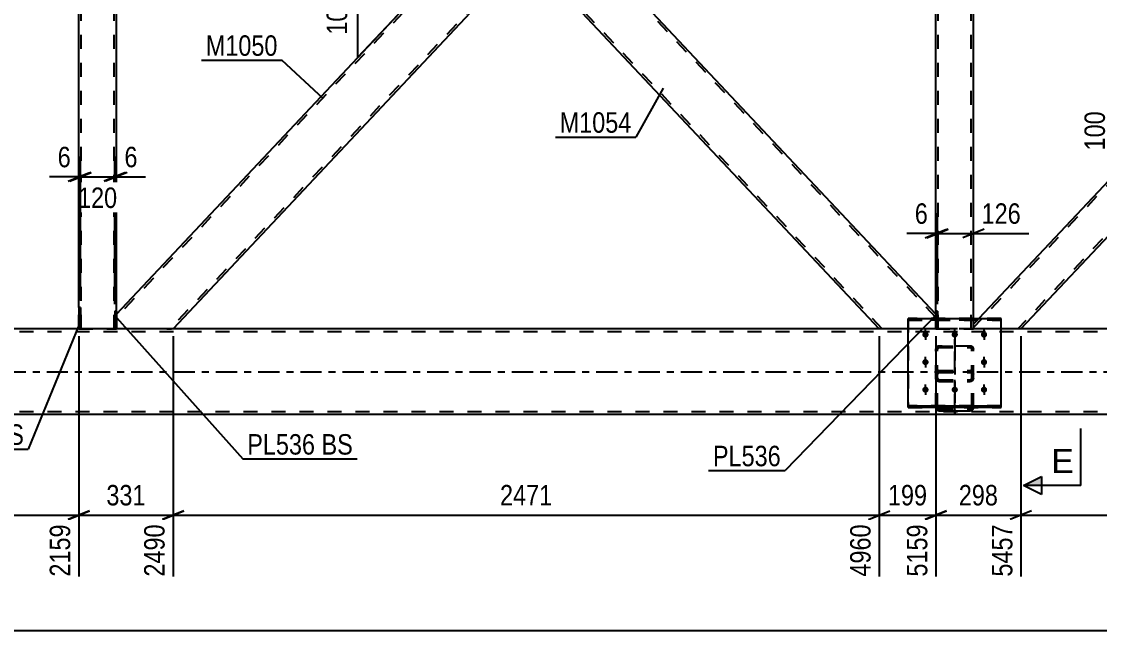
# Model space of a CAD drawing. Header units: millimetres. Extents: x -63 to 778, y -435 to 159.
# Drawn here: x 76.9 to 227.8, y -163.8 to -78.6 of the extents above; entities that cross this region are included whole.
import ezdxf

# ---------------------------------------------------------------- set-up
doc = ezdxf.new("R2010")
doc.units = ezdxf.units.MM
doc.linetypes.add('DXK_LINE_DOT2', pattern=[3.9198, 1.9599, -1.9599])
doc.linetypes.add('DXK_LINE_DOT3', pattern=[5.9187, 2.979, -0.9799, 0.9799, -0.9799])
doc.styles.add('Arial', font='ARIAL.TTF', dxfattribs={"height": 0.2})
doc.styles.add('Arial Narrow', font='ARIALN.TTF', dxfattribs={"height": 0.2})

# ---------------------------------------------------------------- blocks, each defined once
blk = doc.blocks.new('Bolt-570387995-1422 - 1399')
at = {"color": 1, "linetype": 'DXK_LINE_DOT2'}
for p, q in [((203.44, -122.01), (203.44, -123.14)), ((207.54, -122.01), (207.54, -123.14)), ((211.64, -122.01), (211.64, -123.14)), ((203.44, -125.86), (203.44, -127)), ((211.64, -125.86), (211.64, -127)), ((203.44, -129.71), (203.44, -130.85)), ((207.54, -129.71), (207.54, -130.85)), ((211.64, -129.71), (211.64, -130.85))]:
    blk.add_line(p, q, dxfattribs=at)
blk = doc.blocks.new('Part-570387995-1470 - 1399')
at = {"color": 2, "linetype": 'Continuous'}
for p, q in [((204.9, -119.14), (205.14, -119.14)), ((204.9, -120.15), (204.9, -119.14)), ((205.14, -119.14), (205.14, -120.15))]:
    blk.add_line(p, q, dxfattribs=at)
at = {"color": 7, "linetype": 'DXK_LINE_DOT2'}
for p, q in [((204.9, -121.6), (204.9, -120.15)), ((205.14, -121.6), (205.14, -120.15)), ((204.9, -121.6), (205.14, -121.6))]:
    blk.add_line(p, q, dxfattribs=at)
blk = doc.blocks.new('Part-570387995-1491 - 1399')
at = {"color": 7, "linetype": 'DXK_LINE_DOT2'}
for p, q in [((84.9, -121.6), (84.9, -118.62)), ((85.14, -118.62), (84.9, -118.62)), ((85.14, -121.6), (85.14, -118.62)), ((85.14, -121.6), (84.9, -121.6))]:
    blk.add_line(p, q, dxfattribs=at)
blk = doc.blocks.new('Bolt-570387995-1427 - 1399')
at = {"linetype": 'Continuous'}
for points in [[(203.44, -122.82), (203.35, -122.81), (203.26, -122.78), (203.18, -122.74), (203.11, -122.68), (203.06, -122.61), (203.02, -122.53), (203, -122.45), (203, -122.36), (203.02, -122.28), (203.06, -122.2), (203.11, -122.13), (203.18, -122.07), (203.26, -122.03), (203.35, -122), (203.44, -121.99), (203.53, -122), (203.62, -122.03), (203.7, -122.07), (203.77, -122.13), (203.82, -122.2), (203.86, -122.28), (203.88, -122.36), (203.88, -122.45), (203.86, -122.53), (203.82, -122.61), (203.77, -122.68), (203.7, -122.74), (203.62, -122.78), (203.53, -122.81)], [(207.54, -122.82), (207.45, -122.81), (207.36, -122.78), (207.28, -122.74), (207.21, -122.68), (207.16, -122.61), (207.12, -122.53), (207.1, -122.45), (207.1, -122.36), (207.12, -122.28), (207.16, -122.2), (207.21, -122.13), (207.28, -122.07), (207.36, -122.03), (207.45, -122), (207.54, -121.99), (207.63, -122), (207.72, -122.03), (207.8, -122.07), (207.87, -122.13), (207.92, -122.2), (207.96, -122.28), (207.98, -122.36), (207.98, -122.45), (207.96, -122.53), (207.92, -122.61), (207.87, -122.68), (207.8, -122.74), (207.72, -122.78), (207.63, -122.81)], [(211.64, -122.82), (211.55, -122.81), (211.46, -122.78), (211.38, -122.74), (211.31, -122.68), (211.26, -122.61), (211.22, -122.53), (211.2, -122.45), (211.2, -122.36), (211.22, -122.28), (211.26, -122.2), (211.31, -122.13), (211.38, -122.07), (211.46, -122.03), (211.55, -122), (211.64, -121.99), (211.73, -122), (211.82, -122.03), (211.9, -122.07), (211.97, -122.13), (212.02, -122.2), (212.06, -122.28), (212.08, -122.36), (212.08, -122.45), (212.06, -122.53), (212.02, -122.61), (211.97, -122.68), (211.9, -122.74), (211.82, -122.78), (211.73, -122.81)], [(203.44, -126.67), (203.35, -126.66), (203.26, -126.64), (203.18, -126.59), (203.11, -126.53), (203.06, -126.46), (203.02, -126.39), (203, -126.3), (203, -126.21), (203.02, -126.13), (203.06, -126.05), (203.11, -125.98), (203.18, -125.92), (203.26, -125.88), (203.35, -125.85), (203.44, -125.84), (203.53, -125.85), (203.62, -125.88), (203.7, -125.92), (203.77, -125.98), (203.82, -126.05), (203.86, -126.13), (203.88, -126.21), (203.88, -126.3), (203.86, -126.39), (203.82, -126.46), (203.77, -126.53), (203.7, -126.59), (203.62, -126.64), (203.53, -126.66)], [(211.64, -126.67), (211.55, -126.66), (211.46, -126.64), (211.38, -126.59), (211.31, -126.53), (211.26, -126.46), (211.22, -126.39), (211.2, -126.3), (211.2, -126.21), (211.22, -126.13), (211.26, -126.05), (211.31, -125.98), (211.38, -125.92), (211.46, -125.88), (211.55, -125.85), (211.64, -125.84), (211.73, -125.85), (211.82, -125.88), (211.9, -125.92), (211.97, -125.98), (212.02, -126.05), (212.06, -126.13), (212.08, -126.21), (212.08, -126.3), (212.06, -126.39), (212.02, -126.46), (211.97, -126.53), (211.9, -126.59), (211.82, -126.64), (211.73, -126.66)], [(203.44, -130.52), (203.35, -130.52), (203.26, -130.49), (203.18, -130.45), (203.11, -130.39), (203.06, -130.32), (203.02, -130.24), (203, -130.15), (203, -130.07), (203.02, -129.98), (203.06, -129.9), (203.11, -129.83), (203.18, -129.78), (203.26, -129.73), (203.35, -129.71), (203.44, -129.7), (203.53, -129.71), (203.62, -129.73), (203.7, -129.78), (203.77, -129.83), (203.82, -129.9), (203.86, -129.98), (203.88, -130.07), (203.88, -130.15), (203.86, -130.24), (203.82, -130.32), (203.77, -130.39), (203.7, -130.45), (203.62, -130.49), (203.53, -130.52)], [(207.54, -130.52), (207.45, -130.52), (207.36, -130.49), (207.28, -130.45), (207.21, -130.39), (207.16, -130.32), (207.12, -130.24), (207.1, -130.15), (207.1, -130.07), (207.12, -129.98), (207.16, -129.9), (207.21, -129.83), (207.28, -129.78), (207.36, -129.73), (207.45, -129.71), (207.54, -129.7), (207.63, -129.71), (207.72, -129.73), (207.8, -129.78), (207.87, -129.83), (207.92, -129.9), (207.96, -129.98), (207.98, -130.07), (207.98, -130.15), (207.96, -130.24), (207.92, -130.32), (207.87, -130.39), (207.8, -130.45), (207.72, -130.49), (207.63, -130.52)], [(211.64, -130.52), (211.55, -130.52), (211.46, -130.49), (211.38, -130.45), (211.31, -130.39), (211.26, -130.32), (211.22, -130.24), (211.2, -130.15), (211.2, -130.07), (211.22, -129.98), (211.26, -129.9), (211.31, -129.83), (211.38, -129.78), (211.46, -129.73), (211.55, -129.71), (211.64, -129.7), (211.73, -129.71), (211.82, -129.73), (211.9, -129.78), (211.97, -129.83), (212.02, -129.9), (212.06, -129.98), (212.08, -130.07), (212.08, -130.15), (212.06, -130.24), (212.02, -130.32), (211.97, -130.39), (211.9, -130.45), (211.82, -130.49), (211.73, -130.52)]]:
    blk.add_hatch(color=1, dxfattribs=at).paths.add_polyline_path(points)
at = {"color": 1, "linetype": 'Continuous'}
for p, q in [((203.44, -122.8), (203.44, -121.67)), ((207.54, -122.8), (207.54, -121.67)), ((211.64, -122.8), (211.64, -121.67)), ((203.44, -126.65), (203.44, -125.52)), ((211.64, -126.65), (211.64, -125.52)), ((203.44, -130.51), (203.44, -129.37)), ((207.54, -130.51), (207.54, -129.37)), ((211.64, -130.51), (211.64, -129.37))]:
    blk.add_line(p, q, dxfattribs=at)
blk = doc.blocks.new('Part-570387995-1496 - 1399')
at = {"color": 2, "linetype": 'Continuous'}
for p, q in [((85.14, -118.62), (84.9, -118.62)), ((84.9, -118.62), (84.9, -121.6)), ((85.14, -118.62), (85.14, -121.6)), ((85.14, -121.6), (84.9, -121.6))]:
    blk.add_line(p, q, dxfattribs=at)
blk = doc.blocks.new('Part-570387995-1465 - 1399')
at = {"color": 7, "linetype": 'DXK_LINE_DOT2'}
for p, q in [((204.9, -121.6), (204.9, -119.14)), ((205.14, -119.14), (204.9, -119.14)), ((205.14, -121.6), (205.14, -119.14)), ((205.14, -121.6), (204.9, -121.6))]:
    blk.add_line(p, q, dxfattribs=at)
blk = doc.blocks.new('Part-570387995-1501 - 1399')
at = {"color": 2, "linetype": 'Continuous'}
for p, q in [((90.18, -119.14), (89.94, -119.14)), ((89.94, -119.14), (89.94, -121.6)), ((90.18, -119.14), (90.18, -121.6)), ((90.18, -121.6), (89.94, -121.6))]:
    blk.add_line(p, q, dxfattribs=at)
blk = doc.blocks.new('Part-570387995-1506 - 1399')
at = {"color": 7, "linetype": 'DXK_LINE_DOT2'}
for p, q in [((89.94, -121.6), (89.94, -119.14)), ((90.18, -119.14), (89.94, -119.14)), ((90.18, -121.6), (90.18, -119.14)), ((90.18, -121.6), (89.94, -121.6))]:
    blk.add_line(p, q, dxfattribs=at)
blk = doc.blocks.new('Part-570387995-1533 - 1399')
at = {"color": 2, "linetype": 'Continuous'}
for p, q in [((84.9, -121.6), (44.9, -121.6)), ((89.94, -121.6), (85.14, -121.6)), ((90.18, -121.6), (90.18, -121.6)), ((197.02, -121.6), (98.06, -121.6)), ((441.04, -121.6), (214.04, -121.6)), ((661.74, -133.6), (44.9, -133.6))]:
    blk.add_line(p, q, dxfattribs=at)
at = {"color": 7, "linetype": 'DXK_LINE_DOT2'}
for p, q in [((666.54, -122), (44.9, -122)), ((85.14, -121.6), (84.9, -121.6)), ((666.54, -121.6), (89.94, -121.6)), ((98.06, -121.6), (90.18, -121.6)), ((214.04, -121.6), (197.02, -121.6)), ((666.54, -133.2), (44.9, -133.2))]:
    blk.add_line(p, q, dxfattribs=at)
at = {"color": 7, "linetype": 'DXK_LINE_DOT3'}
blk.add_line((44.9, -127.6), (666.54, -127.6), dxfattribs=at)
blk = doc.blocks.new('Part-570387995-1616 - 1399')
at = {"color": 2, "linetype": 'Continuous'}
for p, q in [((147.54, -69.05), (152.48, -63.8)), ((204.9, -119.54), (152.48, -63.8)), ((196.96, -121.6), (147.54, -69.05)), ((201.04, -121.6), (197.02, -121.6))]:
    blk.add_line(p, q, dxfattribs=at)
at = {"color": 7, "linetype": 'DXK_LINE_DOT2'}
for p, q in [((204.9, -120), (152.26, -64.03)), ((147.76, -68.82), (147.78, -68.8)), ((197.39, -121.6), (147.76, -68.82)), ((204.9, -121.6), (204.9, -119.54)), ((197.02, -121.6), (196.96, -121.6)), ((204.9, -121.6), (201.04, -121.6))]:
    blk.add_line(p, q, dxfattribs=at)
blk = doc.blocks.new('Part-570387995-1620 - 1399')
at = {"color": 7, "linetype": 'DXK_LINE_DOT3'}
blk.add_line((207.54, -123.06), (207.54, -133.67), dxfattribs=at)
at = {"color": 7, "linetype": 'DXK_LINE_DOT2'}
for p, q in [((204.9, -124.45), (204.94, -124.27)), ((204.9, -132.55), (204.9, -124.45)), ((204.94, -124.27), (205.04, -124.13)), ((205.04, -124.13), (205.2, -124.03)), ((205.16, -124.36), (205.14, -124.45)), ((205.14, -132.55), (205.14, -124.45)), ((205.21, -124.29), (205.16, -124.36)), ((205.2, -124.03), (205.38, -124)), ((205.29, -124.24), (205.21, -124.29)), ((205.38, -124.22), (205.29, -124.24)), ((209.7, -124), (205.38, -124)), ((205.38, -124.22), (209.7, -124.22)), ((209.7, -124), (209.88, -124.03)), ((209.79, -124.24), (209.7, -124.22)), ((209.87, -124.29), (209.79, -124.24)), ((209.92, -124.36), (209.87, -124.29)), ((209.88, -124.03), (210.04, -124.13)), ((209.94, -124.45), (209.92, -124.36)), ((209.94, -132.55), (209.94, -124.45)), ((210.04, -124.13), (210.14, -124.27)), ((210.14, -124.27), (210.18, -124.45)), ((210.18, -132.55), (210.18, -124.45)), ((204.94, -127.76), (204.9, -127.95)), ((205.14, -127.95), (205.16, -127.86)), ((205.16, -127.86), (205.21, -127.77)), ((205.29, -127.46), (205.2, -127.48)), ((205.21, -127.77), (205.29, -127.72)), ((205.38, -127.44), (205.29, -127.46)), ((205.29, -127.72), (205.38, -127.7)), ((205.38, -127.44), (209.7, -127.44)), ((205.38, -127.7), (209.7, -127.7)), ((209.87, -127.48), (209.7, -127.44)), ((209.7, -127.7), (209.79, -127.72)), ((209.79, -127.72), (209.87, -127.77)), ((209.88, -127.48), (209.87, -127.48)), ((209.87, -127.77), (209.92, -127.86)), ((209.92, -127.86), (209.94, -127.95)), ((210.18, -127.95), (210.14, -127.76)), ((204.94, -128.68), (204.9, -128.51)), ((205.04, -128.83), (204.94, -128.68)), ((205.2, -128.92), (205.04, -128.83)), ((205.14, -128.51), (205.16, -128.59)), ((205.16, -128.59), (205.21, -128.67)), ((205.38, -128.96), (205.2, -128.92)), ((205.21, -128.67), (205.29, -128.71)), ((205.29, -128.71), (205.38, -128.73)), ((205.38, -128.73), (209.7, -128.73)), ((205.38, -128.96), (209.7, -128.96)), ((209.7, -128.73), (209.79, -128.71)), ((209.88, -128.92), (209.7, -128.96)), ((209.79, -128.71), (209.87, -128.67)), ((209.87, -128.67), (209.92, -128.59)), ((210.04, -128.83), (209.88, -128.92)), ((209.92, -128.59), (209.94, -128.51)), ((210.14, -128.68), (210.04, -128.83)), ((210.18, -128.51), (210.14, -128.68)), ((204.9, -132.55), (204.94, -132.75)), ((205.16, -132.65), (205.14, -132.55)), ((205.21, -132.73), (205.16, -132.65)), ((205.29, -132.79), (205.21, -132.73)), ((205.38, -132.81), (205.29, -132.79)), ((209.79, -132.79), (209.7, -132.81)), ((209.87, -132.73), (209.79, -132.79)), ((209.92, -132.65), (209.87, -132.73)), ((209.94, -132.55), (209.92, -132.65)), ((210.14, -132.75), (210.18, -132.55)), ((205.2, -133.02), (205.38, -133.06)), ((205.38, -132.81), (209.7, -132.81)), ((205.38, -133.06), (209.7, -133.06)), ((209.7, -133.06), (209.88, -133.02))]:
    blk.add_line(p, q, dxfattribs=at)
for centre, start, end in [((205.4, -127.93), 114.32, 159.2417), ((209.68, -127.93), 20.7583, 65.68), ((205.4, -132.57), 200.7583, 245.68), ((209.68, -132.57), 294.32, 339.2417)]:
    blk.add_arc(centre, 0.496, start, end, dxfattribs=at)
blk = doc.blocks.new('Part-570387995-1651 - 1399')
at = {"color": 7, "linetype": 'DXK_LINE_DOT2'}
for p, q in [((210.18, -6), (204.9, -6)), ((204.9, -8.46), (204.9, -6)), ((205.22, -121.6), (205.22, -6)), ((209.86, -121.6), (209.86, -6)), ((210.18, -6.66), (210.18, -6)), ((204.9, -121.6), (204.9, -119.14)), ((210.18, -121.6), (210.18, -120.15)), ((204.9, -121.6), (210.18, -121.6))]:
    blk.add_line(p, q, dxfattribs=at)
at = {"color": 2, "linetype": 'Continuous'}
for p, q in [((210.18, -120.15), (210.18, -6.66)), ((204.9, -119.14), (204.9, -8.46))]:
    blk.add_line(p, q, dxfattribs=at)
blk = doc.blocks.new('Part-570387995-1656 - 1399')
at = {"color": 7, "linetype": 'DXK_LINE_DOT2'}
for p, q in [((90.18, -6), (84.9, -6)), ((84.9, -8.98), (84.9, -6)), ((85.22, -121.6), (85.22, -6)), ((89.86, -121.6), (89.86, -6)), ((90.18, -8.46), (90.18, -6)), ((84.9, -121.6), (84.9, -118.62)), ((90.18, -121.6), (90.18, -119.14)), ((84.9, -121.6), (90.18, -121.6))]:
    blk.add_line(p, q, dxfattribs=at)
at = {"color": 2, "linetype": 'Continuous'}
for p, q in [((84.9, -118.62), (84.9, -8.98)), ((90.18, -119.14), (90.18, -8.46))]:
    blk.add_line(p, q, dxfattribs=at)
blk = doc.blocks.new('Part-570387995-1706 - 1399')
at = {"color": 7, "linetype": 'DXK_LINE_DOT2'}
for p, q in [((318.71, -6), (210.18, -121.41)), ((324.9, -6), (318.27, -6)), ((324.9, -6.19), (216.37, -121.6)), ((267.54, -59.95), (263.92, -63.8)), ((271.16, -63.8), (267.54, -67.65)), ((210.92, -120.15), (210.18, -120.94)), ((210.18, -121.6), (210.18, -120.94)), ((216.81, -121.6), (210.18, -121.6))]:
    blk.add_line(p, q, dxfattribs=at)
at = {"color": 2, "linetype": 'Continuous'}
for p, q in [((318.27, -6), (267.54, -59.95)), ((324.9, -6.66), (324.9, -6)), ((324.9, -6.66), (271.16, -63.8)), ((263.92, -63.8), (210.92, -120.15)), ((267.54, -67.65), (216.81, -121.6))]:
    blk.add_line(p, q, dxfattribs=at)
blk = doc.blocks.new('Part-570387995-1721 - 1399')
at = {"color": 7, "linetype": 'DXK_LINE_DOT2'}
for p, q in [((197.39, -6), (90.18, -120.01)), ((197.02, -6), (196.96, -6)), ((204.9, -6), (204.9, -8.06)), ((204.9, -7.59), (97.69, -121.6)), ((147.54, -58.55), (142.6, -63.8)), ((152.48, -63.8), (147.54, -69.05)), ((90.18, -120.47), (90.18, -119.54)), ((97.25, -121.6), (97.87, -121.6)), ((98.12, -121.6), (98.06, -121.6))]:
    blk.add_line(p, q, dxfattribs=at)
at = {"color": 2, "linetype": 'Continuous'}
for p, q in [((196.96, -6), (147.54, -58.55)), ((197.02, -6), (204.9, -6)), ((204.9, -8.06), (152.48, -63.8)), ((90.18, -119.54), (142.6, -63.8)), ((147.54, -69.05), (98.12, -121.6)), ((90.18, -121.6), (90.18, -120.47)), ((97.25, -121.6), (90.18, -121.6)), ((98.06, -121.6), (97.25, -121.6)), ((98.06, -121.6), (98.06, -121.6))]:
    blk.add_line(p, q, dxfattribs=at)
blk = doc.blocks.new('Part-570387995-1734 - 1399')
at = {"color": 7, "linetype": 'DXK_LINE_DOT3'}
blk.add_line((207.54, -133.67), (207.54, -123.06), dxfattribs=at)
at = {"color": 7, "linetype": 'DXK_LINE_DOT2'}
for p, q in [((204.94, -124.27), (204.9, -124.45)), ((204.9, -132.55), (204.9, -124.45)), ((205.04, -124.13), (204.94, -124.27)), ((205.2, -124.03), (205.04, -124.13)), ((205.14, -124.45), (205.16, -124.36)), ((205.14, -132.55), (205.14, -124.45)), ((205.16, -124.36), (205.21, -124.29)), ((205.38, -124), (205.2, -124.03)), ((205.21, -124.29), (205.29, -124.24)), ((205.29, -124.24), (205.38, -124.22)), ((205.38, -124), (209.7, -124)), ((205.38, -124.22), (209.7, -124.22)), ((209.88, -124.03), (209.7, -124)), ((209.7, -124.22), (209.79, -124.24)), ((209.79, -124.24), (209.87, -124.29)), ((209.87, -124.29), (209.92, -124.36)), ((210.04, -124.13), (209.88, -124.03)), ((209.92, -124.36), (209.94, -124.45)), ((209.94, -132.55), (209.94, -124.45)), ((210.14, -124.27), (210.04, -124.13)), ((210.18, -124.45), (210.14, -124.27)), ((210.18, -132.55), (210.18, -124.45)), ((204.9, -127.95), (204.94, -127.76)), ((205.16, -127.86), (205.14, -127.95)), ((205.21, -127.77), (205.16, -127.86)), ((205.2, -127.48), (205.38, -127.44)), ((205.29, -127.72), (205.21, -127.77)), ((205.38, -127.7), (205.29, -127.72)), ((205.38, -127.44), (209.7, -127.44)), ((205.38, -127.7), (209.7, -127.7)), ((209.7, -127.44), (209.88, -127.48)), ((209.79, -127.72), (209.7, -127.7)), ((209.87, -127.77), (209.79, -127.72)), ((209.92, -127.86), (209.87, -127.77)), ((209.94, -127.95), (209.92, -127.86)), ((210.14, -127.76), (210.18, -127.95)), ((204.9, -128.51), (204.94, -128.68)), ((204.94, -128.68), (205.04, -128.83)), ((205.04, -128.83), (205.2, -128.92)), ((205.16, -128.59), (205.14, -128.51)), ((205.21, -128.67), (205.16, -128.59)), ((205.2, -128.92), (205.38, -128.96)), ((205.29, -128.71), (205.21, -128.67)), ((205.38, -128.73), (205.29, -128.71)), ((205.38, -128.73), (209.7, -128.73)), ((205.38, -128.96), (209.7, -128.96)), ((209.79, -128.71), (209.7, -128.73)), ((209.7, -128.96), (209.88, -128.92)), ((209.87, -128.67), (209.79, -128.71)), ((209.92, -128.59), (209.87, -128.67)), ((209.88, -128.92), (210.04, -128.83)), ((209.94, -128.51), (209.92, -128.59)), ((210.04, -128.83), (210.14, -128.68)), ((210.14, -128.68), (210.18, -128.51)), ((204.91, -132.58), (204.9, -132.55)), ((205.14, -132.55), (205.16, -132.65)), ((205.16, -132.65), (205.21, -132.73)), ((205.21, -132.73), (205.29, -132.79)), ((205.29, -132.79), (205.38, -132.81)), ((209.7, -132.81), (209.79, -132.79)), ((209.79, -132.79), (209.87, -132.73)), ((209.87, -132.73), (209.92, -132.65)), ((209.92, -132.65), (209.94, -132.55)), ((210.18, -132.55), (210.17, -132.58)), ((205.38, -132.81), (209.7, -132.81))]:
    blk.add_line(p, q, dxfattribs=at)
at = {"color": 2, "linetype": 'Continuous'}
for p, q in [((204.94, -132.75), (204.91, -132.58)), ((210.17, -132.58), (210.14, -132.75)), ((205.38, -133.06), (205.2, -133.02)), ((205.38, -133.06), (209.7, -133.06)), ((209.88, -133.02), (209.7, -133.06))]:
    blk.add_line(p, q, dxfattribs=at)
at = {"color": 7, "linetype": 'DXK_LINE_DOT2'}
for centre, start, end in [((205.4, -127.93), 114.32, 159.2417), ((209.68, -127.93), 20.7583, 65.68)]:
    blk.add_arc(centre, 0.496, start, end, dxfattribs=at)
at = {"color": 2, "linetype": 'Continuous'}
for centre, start, end in [((205.4, -132.57), 200.7583, 245.68), ((209.68, -132.57), 294.32, 339.2417)]:
    blk.add_arc(centre, 0.496, start, end, dxfattribs=at)
blk = doc.blocks.new('Part-570387995-1783 - 1399')
at = {"color": 2, "linetype": 'Continuous'}
for p, q in [((201.04, -120.15), (214.04, -120.15)), ((201.04, -132.58), (201.04, -120.15)), ((214.04, -132.58), (214.04, -120.15)), ((201.04, -132.37), (214.04, -132.37)), ((214.04, -132.58), (201.04, -132.58))]:
    blk.add_line(p, q, dxfattribs=at)
at = {"color": 7, "linetype": 'DXK_LINE_DOT2'}
blk.add_line((201.04, -120.37), (214.04, -120.37), dxfattribs=at)
blk = doc.blocks.new('Part-570387995-1794 - 1399')
at = {"color": 7, "linetype": 'DXK_LINE_DOT2'}
for p, q in [((214.04, -120.15), (201.04, -120.15)), ((201.04, -120.15), (201.04, -132.58)), ((214.04, -120.37), (201.04, -120.37)), ((214.04, -132.58), (214.04, -120.15)), ((214.04, -132.37), (201.04, -132.37)), ((201.04, -132.58), (214.04, -132.58))]:
    blk.add_line(p, q, dxfattribs=at)
blk = doc.blocks.new('StraightDimension-570387995-2549 - 1399')
at = {"color": 7, "linetype": 'Continuous'}
for p, q in [((205.14, -118.14), (205.14, -105.4)), ((210.18, -118.14), (210.18, -105.4)), ((203.64, -108.85), (206.64, -107.65)), ((205.14, -108.25), (210.18, -108.25)), ((211.68, -107.65), (208.68, -108.85))]:
    blk.add_line(p, q, dxfattribs=at)
at = {"color": 0}
blk.add_wipeout([(217.39, -107.5), (217.39, -103.3), (210.7, -103.3), (210.7, -107.5)], dxfattribs=at)
at = {"color": 7, "linetype": 'Continuous'}
blk.add_line((210.18, -108.25), (217.91, -108.25), dxfattribs=at)
blk.add_line((210.18, -108.25), (217.91, -108.25), dxfattribs=at)
at = {"color": 3, "style": 'Arial Narrow'}
blk.add_text('126', height=2.863, dxfattribs=at).set_placement((211.3, -106.9))
blk = doc.blocks.new('StraightDimension-570387995-2019 - 1399')
at = {"color": 7, "linetype": 'Continuous'}
blk.add_line((-1, -163.79), (707.54, -163.79), dxfattribs=at)
blk = doc.blocks.new('StraightDimension-570387995-6133 - 1399')
at = {"color": 7, "linetype": 'Continuous'}
for p, q in [((216.81, -122.6), (216.81, -156.26)), ((318.27, -122.6), (318.27, -156.26)), ((218.31, -147.05), (215.31, -148.25)), ((216.81, -147.65), (318.27, -147.65)), ((316.77, -148.25), (319.77, -147.05))]:
    blk.add_line(p, q, dxfattribs=at)
at = {"color": 0}
blk.add_wipeout([(271.8, -146.9), (271.8, -142.7), (263.28, -142.7), (263.28, -146.9)], dxfattribs=at)
at = {"color": 0, "linetype": 'Continuous'}
blk.add_wipeout([(317.67, -148.35), (313.47, -148.35), (313.47, -156.86), (317.67, -156.86)], dxfattribs=at)
at = {"color": 3, "style": 'Arial Narrow'}
blk.add_text('2537', height=2.863, dxfattribs=at).set_placement((263.88, -146.3))
at = {"color": 3, "linetype": 'Continuous', "style": 'Arial Narrow'}
blk.add_text('7993', height=2.863, rotation=90.0002, dxfattribs=at).set_placement((317.07, -156.26))
blk = doc.blocks.new('StraightDimension-570387995-2538 - 1399')
at = {"color": 7, "linetype": 'Continuous'}
for p, q in [((204.9, -118.14), (204.9, -105.4)), ((205.14, -118.14), (205.14, -105.4)), ((203.4, -108.85), (206.4, -107.65)), ((206.64, -107.65), (203.64, -108.85)), ((204.9, -108.25), (205.14, -108.25))]:
    blk.add_line(p, q, dxfattribs=at)
at = {"color": 0}
blk.add_wipeout([(204.37, -107.5), (204.37, -103.3), (201.35, -103.3), (201.35, -107.5)], dxfattribs=at)
at = {"color": 7, "linetype": 'Continuous'}
blk.add_line((204.9, -108.25), (200.82, -108.25), dxfattribs=at)
blk.add_line((204.9, -108.25), (200.82, -108.25), dxfattribs=at)
at = {"color": 3, "style": 'Arial Narrow'}
blk.add_text('6', height=2.86, dxfattribs=at).set_placement((201.95, -106.9))
blk = doc.blocks.new('AngleDimension-570387995-13166 - 1399')
at = {"color": 7, "linetype": 'Continuous'}
for p, q in [((230.07, -87.99), (241.16, -87.99)), ((230.07, -99.79), (241.16, -87.99)), ((230.07, -99.79), (230.07, -87.99)), ((238.58, -90.74), (241.16, -87.99))]:
    blk.add_line(p, q, dxfattribs=at)
at = {"color": 0}
for points in [[(238.04, -87.09), (238.04, -82.89), (233.19, -82.89), (233.19, -87.09)], [(229.17, -90.55), (224.97, -90.55), (224.97, -97.24), (229.17, -97.24)]]:
    blk.add_wipeout(points, dxfattribs=at)
at = {"color": 3, "style": 'Arial Narrow'}
blk.add_text('94', height=2.863, dxfattribs=at).set_placement((233.79, -86.49))
blk.add_text('100', height=2.863, rotation=90.0002, dxfattribs=at).set_placement((228.57, -96.64))
blk = doc.blocks.new('StraightDimension-570387995-2117 - 1399')
at = {"color": 7, "linetype": 'Continuous'}
for p, q in [((89.94, -118.14), (89.94, -97.49)), ((90.18, -118.14), (90.18, -97.49)), ((88.44, -100.94), (91.44, -99.74)), ((91.68, -99.74), (88.68, -100.94)), ((89.94, -100.34), (90.18, -100.34))]:
    blk.add_line(p, q, dxfattribs=at)
at = {"color": 0}
blk.add_wipeout([(93.73, -99.59), (93.73, -95.39), (90.7, -95.39), (90.7, -99.59)], dxfattribs=at)
at = {"color": 7, "linetype": 'Continuous'}
blk.add_line((90.18, -100.34), (94.26, -100.34), dxfattribs=at)
blk.add_line((90.18, -100.34), (94.26, -100.34), dxfattribs=at)
at = {"color": 3, "style": 'Arial Narrow'}
blk.add_text('6', height=2.86, dxfattribs=at).set_placement((91.3, -98.99))
blk = doc.blocks.new('StraightDimension-570387995-2128 - 1399')
at = {"color": 7, "linetype": 'Continuous'}
for p, q in [((85.14, -117.62), (85.14, -97.94)), ((89.94, -118.14), (89.94, -97.94)), ((83.64, -100.94), (86.64, -99.74)), ((85.14, -100.34), (89.94, -100.34)), ((91.44, -99.74), (88.44, -100.94))]:
    blk.add_line(p, q, dxfattribs=at)
at = {"color": 0}
blk.add_wipeout([(90.88, -105.29), (90.88, -101.09), (84.2, -101.09), (84.2, -105.29)], dxfattribs=at)
at = {"color": 3, "style": 'Arial Narrow'}
blk.add_text('120', height=2.863, dxfattribs=at).set_placement((84.8, -104.69))
blk = doc.blocks.new('StraightDimension-570387995-2143 - 1399')
at = {"color": 7, "linetype": 'Continuous'}
for p, q in [((84.9, -117.62), (84.9, -97.49)), ((85.14, -117.62), (85.14, -97.49)), ((83.4, -100.94), (86.4, -99.74)), ((86.64, -99.74), (83.64, -100.94)), ((84.9, -100.34), (85.14, -100.34))]:
    blk.add_line(p, q, dxfattribs=at)
at = {"color": 0}
blk.add_wipeout([(84.37, -99.59), (84.37, -95.39), (81.35, -95.39), (81.35, -99.59)], dxfattribs=at)
at = {"color": 7, "linetype": 'Continuous'}
blk.add_line((84.9, -100.34), (80.82, -100.34), dxfattribs=at)
blk.add_line((84.9, -100.34), (80.82, -100.34), dxfattribs=at)
at = {"color": 3, "style": 'Arial Narrow'}
blk.add_text('6', height=2.86, dxfattribs=at).set_placement((81.95, -98.99))
blk = doc.blocks.new('StraightDimension-570387995-6134 - 1399')
at = {"color": 7, "linetype": 'Continuous'}
for p, q in [((204.9, -122.6), (204.9, -156.26)), ((216.81, -122.6), (216.81, -156.26)), ((203.4, -148.25), (206.4, -147.05)), ((204.9, -147.65), (216.81, -147.65)), ((218.31, -147.05), (215.31, -148.25))]:
    blk.add_line(p, q, dxfattribs=at)
at = {"color": 0}
blk.add_wipeout([(214.2, -146.9), (214.2, -142.7), (207.51, -142.7), (207.51, -146.9)], dxfattribs=at)
at = {"color": 0, "linetype": 'Continuous'}
blk.add_wipeout([(216.21, -148.35), (212.01, -148.35), (212.01, -156.86), (216.21, -156.86)], dxfattribs=at)
at = {"color": 3, "style": 'Arial Narrow'}
blk.add_text('298', height=2.863, dxfattribs=at).set_placement((208.11, -146.3))
at = {"color": 3, "linetype": 'Continuous', "style": 'Arial Narrow'}
blk.add_text('5457', height=2.863, rotation=90.0002, dxfattribs=at).set_placement((215.61, -156.26))
blk = doc.blocks.new('StraightDimension-570387995-6135 - 1399')
at = {"color": 7, "linetype": 'Continuous'}
for p, q in [((196.96, -122.6), (196.96, -156.26)), ((204.9, -122.6), (204.9, -156.26)), ((195.46, -148.25), (198.46, -147.05)), ((196.96, -147.65), (204.9, -147.65)), ((206.4, -147.05), (203.4, -148.25))]:
    blk.add_line(p, q, dxfattribs=at)
at = {"color": 0}
blk.add_wipeout([(204.27, -146.9), (204.27, -142.7), (197.59, -142.7), (197.59, -146.9)], dxfattribs=at)
at = {"color": 0, "linetype": 'Continuous'}
blk.add_wipeout([(204.3, -148.35), (200.1, -148.35), (200.1, -156.86), (204.3, -156.86)], dxfattribs=at)
at = {"color": 3, "style": 'Arial Narrow'}
blk.add_text('199', height=2.863, dxfattribs=at).set_placement((198.19, -146.3))
at = {"color": 3, "linetype": 'Continuous', "style": 'Arial Narrow'}
blk.add_text('5159', height=2.863, rotation=90.0002, dxfattribs=at).set_placement((203.7, -156.26))
blk = doc.blocks.new('StraightDimension-570387995-6136 - 1399')
at = {"color": 7, "linetype": 'Continuous'}
for p, q in [((98.12, -122.6), (98.12, -156.26)), ((196.96, -122.6), (196.96, -156.26)), ((99.62, -147.05), (96.62, -148.25)), ((98.12, -147.65), (196.96, -147.65)), ((195.46, -148.25), (198.46, -147.05))]:
    blk.add_line(p, q, dxfattribs=at)
at = {"color": 0}
blk.add_wipeout([(151.8, -146.9), (151.8, -142.7), (143.28, -142.7), (143.28, -146.9)], dxfattribs=at)
at = {"color": 0, "linetype": 'Continuous'}
blk.add_wipeout([(196.36, -148.35), (192.16, -148.35), (192.16, -156.86), (196.36, -156.86)], dxfattribs=at)
at = {"color": 3, "style": 'Arial Narrow'}
blk.add_text('2471', height=2.863, dxfattribs=at).set_placement((143.88, -146.3))
at = {"color": 3, "linetype": 'Continuous', "style": 'Arial Narrow'}
blk.add_text('4960', height=2.863, rotation=90.0002, dxfattribs=at).set_placement((195.76, -156.26))
blk = doc.blocks.new('StraightDimension-570387995-6137 - 1399')
at = {"color": 7, "linetype": 'Continuous'}
for p, q in [((84.9, -122.6), (84.9, -156.26)), ((98.12, -122.6), (98.12, -156.26)), ((86.4, -147.05), (83.4, -148.25)), ((84.9, -147.65), (98.12, -147.65)), ((96.62, -148.25), (99.62, -147.05))]:
    blk.add_line(p, q, dxfattribs=at)
at = {"color": 0}
blk.add_wipeout([(94.85, -146.9), (94.85, -142.7), (88.17, -142.7), (88.17, -146.9)], dxfattribs=at)
at = {"color": 0, "linetype": 'Continuous'}
blk.add_wipeout([(97.52, -148.35), (93.32, -148.35), (93.32, -156.86), (97.52, -156.86)], dxfattribs=at)
at = {"color": 3, "style": 'Arial Narrow'}
blk.add_text('331', height=2.863, dxfattribs=at).set_placement((88.77, -146.3))
at = {"color": 3, "linetype": 'Continuous', "style": 'Arial Narrow'}
blk.add_text('2490', height=2.863, rotation=90.0002, dxfattribs=at).set_placement((96.92, -156.26))
blk = doc.blocks.new('StraightDimension-570387995-6138 - 1399')
at = {"color": 7, "linetype": 'Continuous'}
for p, q in [((84.9, -122.6), (84.9, -156.26)), ((0, -139.4), (0, -150.78)), ((1.5, -147.05), (-1.5, -148.25)), ((0, -147.65), (84.9, -147.65)), ((83.4, -148.25), (86.4, -147.05))]:
    blk.add_line(p, q, dxfattribs=at)
at = {"color": 0}
blk.add_wipeout([(46.71, -146.9), (46.71, -142.7), (38.19, -142.7), (38.19, -146.9)], dxfattribs=at)
at = {"color": 0, "linetype": 'Continuous'}
for points in [[(-0.6, -148.35), (-4.8, -148.35), (-4.8, -151.38), (-0.6, -151.38)], [(84.3, -148.35), (80.1, -148.35), (80.1, -156.86), (84.3, -156.86)]]:
    blk.add_wipeout(points, dxfattribs=at)
at = {"color": 3, "style": 'Arial Narrow'}
blk.add_text('2159', height=2.863, dxfattribs=at).set_placement((38.79, -146.3))
at = {"color": 3, "linetype": 'Continuous', "style": 'Arial Narrow'}
for s, height, p in [('0', 2.86, (-1.2, -150.78)), ('2159', 2.863, (83.7, -156.26))]:
    blk.add_text(s, height=height, rotation=90.0002, dxfattribs=at).set_placement(p)
blk = doc.blocks.new('AngleDimension-570387995-13152 - 1399')
at = {"color": 7, "linetype": 'Continuous'}
for p, q in [((123.97, -71.8), (135.07, -71.8)), ((123.97, -83.6), (135.07, -71.8)), ((123.97, -83.6), (123.97, -71.8)), ((131.39, -75.72), (135.07, -71.8))]:
    blk.add_line(p, q, dxfattribs=at)
at = {"color": 0}
for points in [[(131.95, -70.9), (131.95, -66.7), (127.1, -66.7), (127.1, -70.9)], [(123.07, -74.36), (118.87, -74.36), (118.87, -81.04), (123.07, -81.04)]]:
    blk.add_wipeout(points, dxfattribs=at)
at = {"color": 3, "style": 'Arial Narrow'}
blk.add_text('94', height=2.863, dxfattribs=at).set_placement((127.7, -70.3))
blk.add_text('100', height=2.863, rotation=90.0002, dxfattribs=at).set_placement((122.47, -80.44))
blk = doc.blocks.new('Mark-570387995-1466 - 1399')
at = {"color": 0}
blk.add_wipeout([(183.2, -140.82), (183.2, -137.82), (173.69, -137.82), (173.69, -140.82)], dxfattribs=at)
blk.add_wipeout([(183.2, -140.82), (183.2, -137.82), (173.69, -137.82), (173.69, -140.82)], dxfattribs=at)
at = {"color": 30, "linetype": 'Continuous'}
for p in [(204.96, -119.64), (173.09, -141.42)]:
    blk.add_line(p, (183.8, -141.42), dxfattribs=at)
at = {"color": 3, "style": 'Arial Narrow'}
blk.add_text('PL536', height=2.863, dxfattribs=at).set_placement((173.69, -140.82))
blk = doc.blocks.new('Mark-570387995-1612 - 1399')
at = {"color": 0}
blk.add_wipeout([(162.28, -94.16), (162.28, -91.16), (152.23, -91.16), (152.23, -94.16)], dxfattribs=at)
blk.add_wipeout([(162.28, -94.16), (162.28, -91.16), (152.23, -91.16), (152.23, -94.16)], dxfattribs=at)
at = {"color": 30, "linetype": 'Continuous'}
for p in [(166.74, -87.93), (151.63, -94.76)]:
    blk.add_line(p, (162.88, -94.76), dxfattribs=at)
at = {"color": 3, "style": 'Arial Narrow'}
blk.add_text('M1054', height=2.863, dxfattribs=at).set_placement((152.23, -94.16))
blk = doc.blocks.new('Mark-570387995-1717 - 1399')
at = {"color": 0}
blk.add_wipeout([(112.74, -83.4), (112.74, -80.4), (102.69, -80.4), (102.69, -83.4)], dxfattribs=at)
blk.add_wipeout([(112.74, -83.4), (112.74, -80.4), (102.69, -80.4), (102.69, -83.4)], dxfattribs=at)
at = {"color": 30, "linetype": 'Continuous'}
for p in [(102.09, -84), (119.16, -89.43)]:
    blk.add_line(p, (113.34, -84), dxfattribs=at)
at = {"color": 3, "style": 'Arial Narrow'}
blk.add_text('M1050', height=2.863, dxfattribs=at).set_placement((102.69, -83.4))
blk = doc.blocks.new('MarkSet-570387995-3248 - 1399')
at = {"color": 0}
for points in [[(117.99, -139.19), (117.99, -136.19), (108.49, -136.19), (108.49, -139.19)], [(123.27, -139.19), (123.27, -136.19), (118.89, -136.19), (118.89, -139.19)]]:
    blk.add_wipeout(points, dxfattribs=at)
for points in [[(117.99, -139.19), (117.99, -136.19), (108.49, -136.19), (108.49, -139.19)], [(123.27, -139.19), (123.27, -136.19), (118.89, -136.19), (118.89, -139.19)]]:
    blk.add_wipeout(points, dxfattribs=at)
at = {"color": 30, "linetype": 'Continuous'}
for p, q in [((90.18, -120.01), (107.89, -139.79)), ((107.89, -139.79), (123.87, -139.79))]:
    blk.add_line(p, q, dxfattribs=at)
at = {"color": 3, "style": 'Arial Narrow'}
for s, p in [('PL536', (108.49, -139.19)), ('BS', (118.89, -139.19))]:
    blk.add_text(s, height=2.863, dxfattribs=at).set_placement(p)
blk = doc.blocks.new('MarkSet-570387995-3254 - 1399')
at = {"color": 0}
for points in [[(71.95, -137.83), (71.95, -134.83), (62.45, -134.83), (62.45, -137.83)], [(77.23, -137.83), (77.23, -134.83), (72.85, -134.83), (72.85, -137.83)]]:
    blk.add_wipeout(points, dxfattribs=at)
for points in [[(71.95, -137.83), (71.95, -134.83), (62.45, -134.83), (62.45, -137.83)], [(77.23, -137.83), (77.23, -134.83), (72.85, -134.83), (72.85, -137.83)]]:
    blk.add_wipeout(points, dxfattribs=at)
at = {"color": 30, "linetype": 'Continuous'}
for p in [(84.96, -120.99), (61.85, -138.43)]:
    blk.add_line(p, (77.83, -138.43), dxfattribs=at)
at = {"color": 3, "style": 'Arial Narrow'}
for s, p in [('PL539', (62.45, -137.83)), ('BS', (72.85, -137.83))]:
    blk.add_text(s, height=2.863, dxfattribs=at).set_placement(p)
blk = doc.blocks.new('SectionMark-570387995-13832 - 1399')
at = {"linetype": 'Continuous'}
for points in [[(219.68, 19.62), (219.68, 18.37), (217.18, 19.62)], [(219.68, -142.27), (219.68, -143.52), (217.18, -143.52)]]:
    blk.add_hatch(color=6, dxfattribs=at).paths.add_polyline_path(points)
at = {"color": 6, "linetype": 'Continuous'}
for p, q in [((217.18, 19.62), (219.68, 20.87)), ((225.18, 19.62), (217.18, 19.62)), ((217.18, 19.62), (219.68, 18.37)), ((219.68, 18.37), (219.68, 20.87)), ((225.18, 19.62), (225.18, 11.62)), ((225.18, -143.52), (225.18, -135.52)), ((217.18, -143.52), (219.68, -142.27)), ((219.68, -142.27), (219.68, -144.77)), ((225.18, -143.52), (217.18, -143.52)), ((219.68, -144.77), (217.18, -143.52))]:
    blk.add_line(p, q, dxfattribs=at)
at = {"color": 0, "linetype": 'Continuous'}
for points in [[(224.18, 14.37), (224.18, 17.87), (221.07, 17.87), (221.07, 14.37)], [(224.18, -141.77), (224.18, -138.27), (221.07, -138.27), (221.07, -141.77)]]:
    blk.add_wipeout(points, dxfattribs=at)
at = {"color": 3, "linetype": 'Continuous', "style": 'Arial'}
for p in [(221.07, 14.37), (221.07, -141.77)]:
    blk.add_text('E', height=3.34, dxfattribs=at).set_placement(p)

msp = doc.modelspace()

# ---------------------------------------------------------------- block references
for name in ['Part-570387995-1656 - 1399', 'Part-570387995-1721 - 1399', 'Part-570387995-1651 - 1399', 'Part-570387995-1706 - 1399', 'Part-570387995-1616 - 1399', 'Part-570387995-1491 - 1399', 'Part-570387995-1496 - 1399', 'Part-570387995-1501 - 1399', 'Part-570387995-1506 - 1399', 'Part-570387995-1470 - 1399', 'Part-570387995-1465 - 1399', 'Part-570387995-1783 - 1399', 'Part-570387995-1794 - 1399', 'Part-570387995-1533 - 1399', 'Bolt-570387995-1427 - 1399', 'Bolt-570387995-1422 - 1399', 'Part-570387995-1620 - 1399', 'Part-570387995-1734 - 1399']:
    msp.add_blockref(name, (0, 0))

# ---------------------------------------------------------------- next in the draw order: block references
msp.add_blockref('StraightDimension-570387995-2549 - 1399', (0, 0))

# ---------------------------------------------------------------- next in the draw order: block references
msp.add_blockref('StraightDimension-570387995-2019 - 1399', (0, 0))

# ---------------------------------------------------------------- next in the draw order: block references
for name in ['AngleDimension-570387995-13152 - 1399', 'AngleDimension-570387995-13166 - 1399', 'Mark-570387995-1612 - 1399', 'StraightDimension-570387995-2117 - 1399', 'StraightDimension-570387995-2538 - 1399', 'StraightDimension-570387995-6133 - 1399']:
    msp.add_blockref(name, (0, 0))

# ---------------------------------------------------------------- next in the draw order: block references
for name in ['Mark-570387995-1717 - 1399', 'StraightDimension-570387995-2128 - 1399', 'StraightDimension-570387995-6134 - 1399']:
    msp.add_blockref(name, (0, 0))

# ---------------------------------------------------------------- next in the draw order: block references
for name in ['SectionMark-570387995-13832 - 1399', 'StraightDimension-570387995-2143 - 1399', 'StraightDimension-570387995-6135 - 1399']:
    msp.add_blockref(name, (0, 0))

# ---------------------------------------------------------------- next in the draw order: block references
msp.add_blockref('StraightDimension-570387995-6136 - 1399', (0, 0))

# ---------------------------------------------------------------- next in the draw order: block references
for name in ['Mark-570387995-1466 - 1399', 'StraightDimension-570387995-6137 - 1399']:
    msp.add_blockref(name, (0, 0))

# ---------------------------------------------------------------- next in the draw order: block references
for name in ['MarkSet-570387995-3248 - 1399', 'StraightDimension-570387995-6138 - 1399']:
    msp.add_blockref(name, (0, 0))

# ---------------------------------------------------------------- next in the draw order: block references
msp.add_blockref('MarkSet-570387995-3254 - 1399', (0, 0))

doc.saveas('drawing.dxf')
